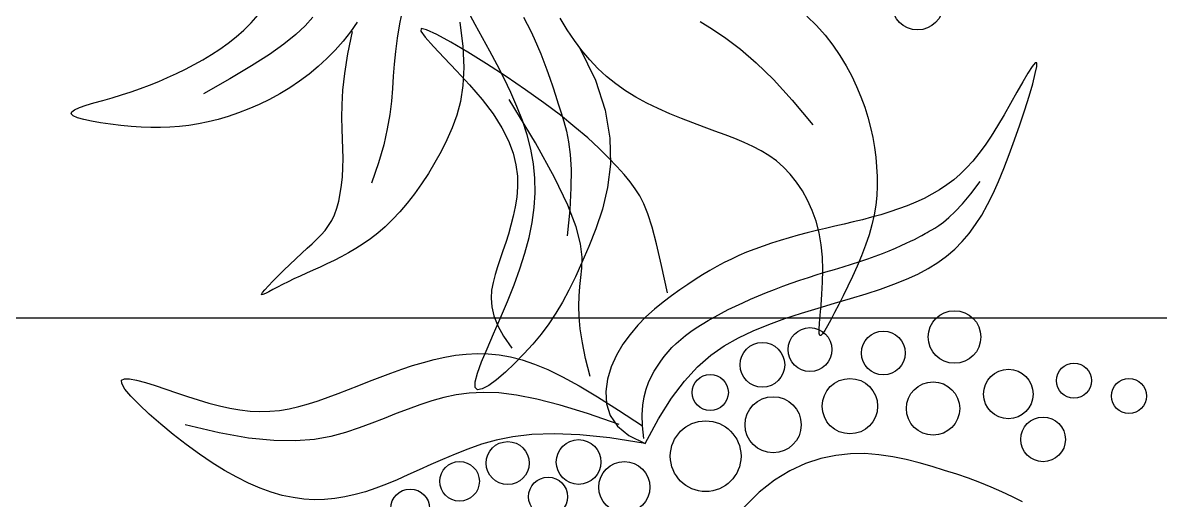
# Model space of a CAD drawing. Header units: millimetres. Extents: x -1030105 to 906887, y -616134 to 1220667.
# Drawn here: x -65452 to -64148, y 535886 to 536433 of the extents above; entities that cross this region are included whole.
import ezdxf
from ezdxf.enums import TextEntityAlignment as Align

# ---------------------------------------------------------------- set-up
doc = ezdxf.new("R2010")
doc.units = ezdxf.units.MM
doc.header["$MEASUREMENT"] = 0
doc.linetypes.add('CENTER', pattern=[2, 1.25, -0.25, 0.25, -0.25])
doc.linetypes.add('DASH', pattern=[0.35, 0.25, -0.1])
doc.layers.add('A-Furniture', color=143, linetype='Continuous')
doc.layers.add('A-Tree', color=98, linetype='Continuous')
doc.styles.add('Arial_Bold', font='arialbd.ttf')

# ---------------------------------------------------------------- blocks, each defined once
blk = doc.blocks.new('FUR')
at = {"layer": 'A-Furniture', "color": 8, "linetype": 'DASH', "ltscale": 50}
blk.add_open_spline([(-56447, -6097), (-55194.8, -4879.4), (-50278.9, -2284.6), (-42421.5, -5454.8), (-32732.5, -11254), (-23302, -9202), (-18024, -504.5), (-16595.5, 8921.5), (-19600.3, 15918.3), (-21321.2, 18705.6), (-21789.7, 19345)], degree=3, knots=[32574.726206, 32574.726206, 32574.726206, 32574.726206, 37697.741245, 48060.131859, 55585.251958, 69452.989742, 76151.422264, 84447.837047, 94470.773244, 98031.734889, 98031.734889, 98031.734889, 98031.734889], dxfattribs=at)
blk = doc.blocks.new('CAY8')
at = {"color": 0, "linetype": 'ByBlock'}
for p, q in [((250.32, 369.89), (249.27, 361.61)), ((249.27, 361.61), (248.5, 353.18)), ((248.5, 353.18), (247.99, 344.58)), ((247.99, 344.58), (247.72, 335.81)), ((247.72, 335.81), (247.68, 326.87)), ((247.68, 326.87), (247.85, 317.75)), ((247.85, 317.75), (248.2, 308.44)), ((248.2, 308.44), (248.72, 298.93)), ((248.72, 298.93), (249.42, 289.24)), ((249.42, 289.24), (250.42, 279.4)), ((250.42, 279.4), (251.88, 269.47)), ((-52.02, 270.41), (-54.57, 269.45)), ((-54.57, 269.45), (-54.03, 268.41)), ((-54.03, 268.41), (-50.73, 267.27)), ((-46.72, 271.25), (-52.02, 270.41)), ((-50.73, 267.27), (-45.19, 266.03)), ((-39.14, 271.99), (-46.72, 271.25)), ((-45.19, 266.03), (-37.91, 264.7)), ((-29.8, 272.59), (-39.14, 271.99)), ((-19.18, 273.06), (-29.8, 272.59)), ((-7.78, 273.39), (-19.18, 273.06)), ((3.92, 273.56), (-7.78, 273.39)), ((15.4, 273.55), (3.92, 273.56)), ((26.27, 273.37), (15.4, 273.55)), ((36.49, 272.96), (26.27, 273.37)), ((46.11, 272.28), (36.49, 272.96)), ((55.17, 271.29), (46.11, 272.28)), ((63.73, 269.93), (55.17, 271.29)), ((71.84, 268.17), (63.73, 269.93)), ((79.53, 265.95), (71.84, 268.17)), ((86.88, 263.24), (79.53, 265.95)), ((251.88, 269.47), (253.93, 259.52)), ((-37.91, 264.7), (-29.38, 263.28)), ((-29.38, 263.28), (-20.12, 261.76)), ((-20.12, 261.76), (-10.62, 260.15)), ((-10.62, 260.15), (-1.4, 258.44)), ((-1.4, 258.44), (7.15, 256.63)), ((51.88, 257.04), (41.09, 260.35)), ((93.91, 259.98), (86.88, 263.24)), ((100.71, 256.14), (93.91, 259.98)), ((253.93, 259.52), (256.73, 249.58)), ((7.15, 256.63), (15, 254.69)), ((15, 254.69), (22.23, 252.59)), ((22.23, 252.59), (28.92, 250.3)), ((28.92, 250.3), (35.15, 247.77)), ((60.77, 253.86), (51.88, 257.04)), ((67.98, 250.85), (60.77, 253.86)), ((73.73, 248.04), (67.98, 250.85)), ((107.32, 251.7), (100.71, 256.14)), ((113.82, 246.6), (107.32, 251.7)), ((256.73, 249.58), (260.44, 239.73)), ((35.15, 247.77), (40.98, 244.98)), ((40.98, 244.98), (46.51, 241.89)), ((46.51, 241.89), (51.81, 238.46)), ((78.24, 245.45), (73.73, 248.04)), ((81.71, 243.13), (78.24, 245.45)), ((84.37, 241.09), (81.71, 243.13)), ((86.43, 239.38), (84.37, 241.09)), ((120.27, 240.83), (113.82, 246.6)), ((51.81, 238.46), (56.94, 234.68)), ((56.94, 234.68), (61.91, 230.57)), ((88.08, 237.99), (86.43, 239.38)), ((89.44, 236.86), (88.08, 237.99)), ((90.62, 235.88), (89.44, 236.86)), ((91.72, 234.96), (90.62, 235.88)), ((92.83, 233.99), (91.72, 234.96)), ((94.07, 232.88), (92.83, 233.99)), ((95.52, 231.52), (94.07, 232.88)), ((126.72, 234.35), (120.27, 240.83)), ((133.26, 227.12), (126.72, 234.35)), ((260.44, 239.73), (265.19, 230.02)), ((61.91, 230.57), (66.75, 226.15)), ((66.75, 226.15), (71.44, 221.46)), ((97.29, 229.83), (95.52, 231.52)), ((99.46, 227.72), (97.29, 229.83)), ((102, 225.2), (99.46, 227.72)), ((104.87, 222.28), (102, 225.2)), ((139.94, 219.11), (133.26, 227.12)), ((265.19, 230.02), (271.15, 220.5)), ((71.44, 221.46), (75.99, 216.52)), ((75.99, 216.52), (80.4, 211.38)), ((108.02, 219), (104.87, 222.28)), ((111.39, 215.37), (108.02, 219)), ((146.81, 210.33), (139.94, 219.11)), ((271.15, 220.5), (278.45, 211.25)), ((80.4, 211.38), (84.69, 206.05)), ((114.94, 211.43), (111.39, 215.37)), ((118.63, 207.19), (114.94, 211.43)), ((153.88, 200.93), (146.81, 210.33)), ((278.45, 211.25), (287.23, 202.43)), ((84.69, 206.05), (88.84, 200.58)), ((88.84, 200.58), (92.88, 194.99)), ((122.39, 202.69), (118.63, 207.19)), ((126.21, 197.94), (122.39, 202.69)), ((161.15, 191.1), (153.88, 200.93)), ((287.23, 202.43), (297.6, 194.21)), ((70.07, 190.93), (76.74, 193)), ((76.74, 193), (83.59, 194.73)), ((83.59, 194.73), (90.67, 196.09)), ((90.67, 196.09), (98, 197.07)), ((92.88, 194.99), (96.82, 189.31)), ((98, 197.07), (105.64, 197.67)), ((105.64, 197.67), (113.6, 197.88)), ((113.6, 197.88), (121.77, 197.76)), ((121.77, 197.76), (130.02, 197.35)), ((130.05, 192.99), (126.21, 197.94)), ((130.02, 197.35), (138.21, 196.74)), ((133.94, 187.88), (130.05, 192.99)), ((138.21, 196.74), (146.19, 195.97)), ((146.19, 195.97), (153.84, 195.12)), ((153.84, 195.12), (161.01, 194.24)), ((161.01, 194.24), (167.57, 193.4)), ((168.62, 181.03), (161.15, 191.1)), ((167.57, 193.4), (173.38, 192.65)), ((173.38, 192.65), (178.33, 191.95)), ((178.33, 191.95), (182.28, 191.28)), ((182.28, 191.28), (185.12, 190.6)), ((297.6, 194.21), (309.7, 186.77)), ((50.65, 182.73), (57.06, 185.78)), ((57.06, 185.78), (63.52, 188.52)), ((63.52, 188.52), (70.07, 190.93)), ((96.82, 189.31), (100.69, 183.56)), ((100.69, 183.56), (104.5, 177.77)), ((137.87, 182.66), (133.94, 187.88)), ((172.83, 184.14), (165.88, 182.3)), ((178.65, 185.69), (172.83, 184.14)), ((183.06, 187), (178.65, 185.69)), ((185.83, 188.11), (183.06, 187)), ((185.12, 190.6), (186.74, 189.87)), ((187.02, 189.05), (185.83, 188.11)), ((186.74, 189.87), (187.02, 189.05)), ((309.7, 186.77), (323.65, 180.28)), ((31.51, 171.69), (37.86, 175.71)), ((37.86, 175.71), (44.24, 179.38)), ((44.24, 179.38), (50.65, 182.73)), ((104.5, 177.77), (108.29, 171.96)), ((141.16, 174.62), (132.59, 171.19)), ((141.85, 177.36), (137.87, 182.66)), ((149.76, 177.59), (141.16, 174.62)), ((145.87, 172.04), (141.85, 177.36)), ((158.1, 180.13), (149.76, 177.59)), ((165.88, 182.3), (158.1, 180.13)), ((176.29, 170.92), (168.62, 181.03)), ((19, 162.58), (25.22, 167.33)), ((25.22, 167.33), (31.51, 171.69)), ((108.29, 171.96), (112.08, 166.15)), ((124.33, 167.26), (116.62, 162.79)), ((132.59, 171.19), (124.33, 167.26)), ((149.94, 166.74), (145.87, 172.04)), ((154.05, 161.5), (149.94, 166.74)), ((184.14, 160.95), (176.29, 170.92)), ((12.88, 157.45), (19, 162.58)), ((116.62, 162.79), (109.53, 157.85)), ((112.08, 166.15), (115.89, 160.38)), ((115.89, 160.38), (119.74, 154.67)), ((158.22, 156.36), (154.05, 161.5)), ((192.19, 151.32), (184.14, 160.95)), ((1, 145.92), (6.87, 151.9)), ((6.87, 151.9), (12.88, 157.45)), ((103.06, 152.49), (97.23, 146.79)), ((109.53, 157.85), (103.06, 152.49)), ((119.74, 154.67), (123.67, 149.03)), ((162.43, 151.33), (158.22, 156.36)), ((166.68, 146.42), (162.43, 151.33)), ((200.42, 142.22), (192.19, 151.32)), ((-4.73, 139.49), (1, 145.92)), ((97.23, 146.79), (92.05, 140.81)), ((123.67, 149.03), (127.65, 143.5)), ((127.65, 143.5), (131.69, 138.08)), ((170.94, 141.63), (166.68, 146.42)), ((175.21, 136.98), (170.94, 141.63)), ((208.9, 133.8), (200.42, 142.22)), ((-10.23, 132.6), (-4.73, 139.49)), ((87.54, 134.62), (83.7, 128.3)), ((92.05, 140.81), (87.54, 134.62)), ((131.69, 138.08), (135.78, 132.81)), ((179.48, 132.46), (175.21, 136.98)), ((217.93, 126.12), (208.9, 133.8)), ((-20.36, 117.37), (-15.47, 125.23)), ((-15.47, 125.23), (-10.23, 132.6)), ((32.39, 111.14), (44.24, 131.51)), ((83.7, 128.3), (80.55, 121.91)), ((135.78, 132.81), (139.91, 127.69)), ((139.91, 127.69), (144.07, 122.75)), ((183.73, 128.09), (179.48, 132.46)), ((187.96, 123.87), (183.73, 128.09)), ((227.9, 119.19), (217.93, 126.12)), ((-24.86, 109.02), (-20.36, 117.37)), ((80.55, 121.91), (78.08, 115.5)), ((144.07, 122.75), (148.25, 118.02)), ((148.25, 118.02), (152.45, 113.5)), ((192.16, 119.81), (187.96, 123.87)), ((196.32, 115.92), (192.16, 119.81)), ((239.18, 113.02), (227.9, 119.19)), ((-28.89, 100.15), (-24.86, 109.02)), ((23.05, 93.06), (32.39, 111.14)), ((76.23, 109.03), (74.9, 102.45)), ((78.08, 115.5), (76.23, 109.03)), ((152.45, 113.5), (156.67, 109.21)), ((156.67, 109.21), (160.95, 105.11)), ((200.45, 112.22), (196.32, 115.92)), ((204.54, 108.71), (200.45, 112.22)), ((208.6, 105.41), (204.54, 108.71)), ((252.13, 107.61), (239.18, 113.02)), ((74.9, 102.45), (74.01, 95.7)), ((160.95, 105.11), (165.33, 101.14)), ((165.33, 101.14), (169.88, 97.26)), ((212.62, 102.34), (208.6, 105.41)), ((216.61, 99.5), (212.62, 102.34)), ((267.13, 103), (252.13, 107.61)), ((284.56, 99.18), (267.13, 103)), ((15.85, 77.03), (23.05, 93.06)), ((74.01, 95.7), (73.47, 88.72)), ((169.88, 97.26), (174.65, 93.41)), ((174.65, 93.41), (179.68, 89.55)), ((220.56, 96.91), (216.61, 99.5)), ((224.48, 94.59), (220.56, 96.91)), ((228.39, 92.51), (224.48, 94.59)), ((232.31, 90.66), (228.39, 92.51)), ((304.78, 96.18), (284.56, 99.18)), ((301.86, 94.11), (293.47, 90.05)), ((303.5, 83.23), (304.78, 96.18)), ((304.78, 96.18), (309.8, 70.74)), ((73.47, 88.72), (73.19, 81.47)), ((179.68, 89.55), (185.03, 85.62)), ((185.03, 85.62), (190.75, 81.57)), ((236.27, 89.04), (232.31, 90.66)), ((240.29, 87.62), (236.27, 89.04)), ((244.4, 86.4), (240.29, 87.62)), ((248.62, 85.35), (244.4, 86.4)), ((252.97, 84.46), (248.62, 85.35)), ((257.49, 83.75), (252.97, 84.46)), ((262.27, 83.32), (257.49, 83.75)), ((267.4, 83.31), (262.27, 83.32)), ((272.99, 83.84), (267.4, 83.31)), ((279.13, 85.06), (272.99, 83.84)), ((285.92, 87.08), (279.13, 85.06)), ((293.47, 90.05), (285.92, 87.08)), ((288.61, 69.73), (293.47, 90.05)), ((299.89, 73.02), (303.5, 83.23)), ((10.44, 62.79), (15.85, 77.03)), ((73.19, 81.47), (73.09, 73.87)), ((190.75, 81.57), (196.88, 77.38)), ((196.88, 77.38), (203.44, 73.16)), ((73.09, 73.87), (73.07, 65.89)), ((195.87, 73.77), (178.66, 62.9)), ((203.44, 73.16), (210.4, 69.04)), ((210.4, 69.04), (217.78, 65.14)), ((284.74, 51.98), (288.61, 69.73)), ((294.37, 65.29), (299.89, 73.02)), ((298.38, 73.77), (298.74, 49.32)), ((309.8, 70.74), (315.22, 49.29)), ((6.47, 50.08), (10.44, 62.79)), ((73.07, 65.89), (73.06, 57.47)), ((178.66, 62.9), (165.09, 54.03)), ((217.78, 65.14), (225.58, 61.62)), ((225.58, 61.62), (233.78, 58.59)), ((233.78, 58.59), (242.38, 56.19)), ((279.08, 56.2), (287.3, 59.77)), ((287.3, 59.77), (294.37, 65.29)), ((3.59, 38.66), (6.47, 50.08)), ((73.06, 57.47), (72.99, 48.71)), ((165.09, 54.03), (154.62, 46.76)), ((242.38, 56.19), (251.39, 54.57)), ((251.39, 54.57), (260.74, 53.86)), ((260.74, 53.86), (270.1, 54.32)), ((270.1, 54.32), (279.08, 56.2)), ((281.8, 36.49), (284.74, 51.98)), ((72.99, 48.71), (72.79, 39.7)), ((154.62, 46.76), (146.68, 40.69)), ((272.75, 41.76), (261.45, 34.15)), ((298.74, 49.32), (299.82, 28.47)), ((315.22, 49.29), (320.99, 31.33)), ((1.43, 28.28), (3.59, 38.66)), ((72.79, 39.7), (72.4, 30.54)), ((140.72, 35.43), (136.18, 30.56)), ((146.68, 40.69), (140.72, 35.43)), ((261.45, 34.15), (251.45, 27.99)), ((279.74, 22.95), (281.8, 36.49)), ((72.4, 30.54), (71.77, 21.33)), ((132.5, 25.69), (129.13, 20.42)), ((136.18, 30.56), (132.5, 25.69)), ((251.45, 27.99), (242.54, 23.09)), ((299.82, 28.47), (301.57, 10.79)), ((320.99, 31.33), (327.04, 16.35)), ((71.77, 21.33), (70.82, 12.16)), ((129.13, 20.42), (125.61, 14.4)), ((234.51, 19.25), (227.15, 16.27)), ((242.54, 23.09), (234.51, 19.25)), ((278.5, 11.07), (279.74, 22.95)), ((70.82, 12.16), (69.49, 3.15)), ((125.61, 14.4), (121.86, 7.48)), ((154.8, 8.28), (169.91, 8.68)), ((169.91, 8.68), (183.86, 8.26)), ((200.31, 8.92), (192.84, 6.38)), ((207.08, 10.55), (200.31, 8.92)), ((213.64, 12.12), (207.08, 10.55)), ((220.27, 13.96), (213.64, 12.12)), ((227.15, 16.27), (220.27, 13.96)), ((278.03, 0.54), (278.5, 11.07)), ((301.57, 10.79), (303.95, -4.16)), ((327.04, 16.35), (333.33, 3.85)), ((69.49, 3.15), (67.73, -5.61)), ((104.28, -4.35), (121.82, 2.43)), ((121.86, 7.48), (117.93, -0.44)), ((121.82, 2.43), (138.72, 6.42)), ((138.72, 6.42), (154.8, 8.28)), ((184.13, 1.95), (173.64, -5.36)), ((183.86, 8.26), (196.54, 7.58)), ((192.84, 6.38), (184.13, 1.95)), ((196.54, 7.58), (208.09, 6.7)), ((208.09, 6.7), (218.72, 5.56)), ((218.72, 5.56), (228.6, 4.13)), ((228.6, 4.13), (237.95, 2.34)), ((237.95, 2.34), (246.96, 0.16)), ((246.96, 0.16), (255.82, -2.47)), ((278.26, -8.96), (278.03, 0.54)), ((333.33, 3.85), (339.81, -6.68)), ((67.73, -5.61), (65.48, -14.05)), ((86.27, -14.58), (104.28, -4.35)), ((117.93, -0.44), (113.85, -9.46)), ((173.64, -5.36), (160.83, -16.53)), ((255.82, -2.47), (264.74, -5.61)), ((264.74, -5.61), (273.81, -9.25)), ((303.95, -4.16), (306.91, -16.82)), ((339.81, -6.68), (346.41, -15.75)), ((65.48, -14.05), (62.71, -22.2)), ((67.96, -28.92), (86.27, -14.58)), ((113.85, -9.46), (109.63, -19.68)), ((160.83, -16.53), (145.14, -32.56)), ((148.03, -18.67), (163.37, -14.07)), ((163.37, -14.07), (181.99, -9.34)), ((273.81, -9.25), (282.7, -13.26)), ((279.16, -17.73), (278.26, -8.96)), ((282.7, -13.26), (291.01, -17.45)), ((346.41, -15.75), (353.1, -23.87)), ((62.71, -22.2), (59.4, -30.13)), ((109.63, -19.68), (105.33, -31.2)), ((125.36, -27.52), (135.52, -23.14)), ((135.52, -23.14), (148.03, -18.67)), ((266.81, -27.66), (272.75, -19.06)), ((280.65, -26.03), (279.16, -17.73)), ((291.01, -17.45), (298.31, -21.62)), ((298.31, -21.62), (304.18, -25.59)), ((306.91, -16.82), (310.43, -27.63)), ((353.1, -23.87), (359.81, -31.45)), ((49.53, -48.02), (67.96, -28.92)), ((59.4, -30.13), (55.55, -37.89)), ((105.33, -31.2), (100.96, -44.12)), ((110.25, -36.02), (117.09, -31.8)), ((117.09, -31.8), (125.36, -27.52)), ((145.14, -32.56), (126.03, -54.41)), ((260.99, -34.39), (266.81, -27.66)), ((282.71, -33.95), (280.65, -26.03)), ((304.18, -25.59), (308.21, -29.17)), ((308.21, -29.17), (309.98, -32.18)), ((309.98, -32.18), (309.06, -34.42)), ((310.43, -27.63), (314.45, -37.03)), ((359.81, -31.45), (366.49, -38.65)), ((55.55, -37.89), (51.14, -45.55)), ((98.97, -44.29), (104.36, -40.17)), ((104.36, -40.17), (110.25, -36.02)), ((170.77, -39.02), (160.42, -42.06)), ((181.52, -36.69), (170.77, -39.02)), ((192.7, -35), (181.52, -36.69)), ((204.32, -33.92), (192.7, -35)), ((216.4, -33.39), (204.32, -33.92)), ((228.97, -33.35), (216.4, -33.39)), ((241.96, -33.75), (228.97, -33.35)), ((255, -34.42), (241.96, -33.75)), ((249.56, -43.21), (255.25, -39.49)), ((267.64, -35.19), (255, -34.42)), ((255.25, -39.49), (260.99, -34.39)), ((279.42, -35.89), (267.64, -35.19)), ((289.91, -36.33), (279.42, -35.89)), ((285.29, -41.54), (282.71, -33.95)), ((288.36, -48.84), (285.29, -41.54)), ((298.64, -36.35), (289.91, -36.33)), ((305.18, -35.78), (298.64, -36.35)), ((309.06, -34.42), (305.18, -35.78)), ((314.45, -37.03), (318.93, -45.47)), ((366.49, -38.65), (373.1, -45.53)), ((51.14, -45.55), (46.15, -53.18)), ((88.43, -52.46), (93.68, -48.38)), ((93.68, -48.38), (98.97, -44.29)), ((100.96, -44.12), (96.56, -58.55)), ((150.47, -45.84), (140.88, -50.43)), ((160.42, -42.06), (150.47, -45.84)), ((195.41, -50), (201.91, -49.74)), ((201.91, -49.74), (208.27, -49.58)), ((208.27, -49.58), (214.5, -49.44)), ((214.5, -49.44), (220.6, -49.25)), ((220.6, -49.25), (226.57, -48.94)), ((226.57, -48.94), (232.42, -48.4)), ((232.42, -48.4), (238.17, -47.42)), ((238.17, -47.42), (243.88, -45.77)), ((243.88, -45.77), (249.56, -43.21)), ((291.89, -55.91), (288.36, -48.84)), ((318.93, -45.47), (323.84, -53.33)), ((373.1, -45.53), (379.56, -52.14)), ((46.15, -53.18), (40.56, -60.83)), ((78.18, -60.6), (83.26, -56.53)), ((83.26, -56.53), (88.43, -52.46)), ((126.03, -54.41), (102.97, -83.09)), ((131.64, -55.84), (122.72, -61.99)), ((140.88, -50.43), (131.64, -55.84)), ((153.49, -58.39), (160.77, -55.59)), ((160.77, -55.59), (167.97, -53.57)), ((167.97, -53.57), (175.04, -52.14)), ((175.04, -52.14), (181.98, -51.13)), ((181.98, -51.13), (188.76, -50.44)), ((188.76, -50.44), (195.41, -50)), ((295.82, -62.78), (291.89, -55.91)), ((323.84, -53.33), (329.12, -60.79)), ((379.56, -52.14), (385.84, -58.56)), ((40.56, -60.83), (34.36, -68.57)), ((68.37, -68.79), (73.21, -64.68)), ((73.21, -64.68), (78.18, -60.6)), ((96.56, -58.55), (92.19, -74.42)), ((122.72, -61.99), (114.11, -68.78)), ((138.78, -67.06), (146.15, -62.15)), ((146.15, -62.15), (153.49, -58.39)), ((300.13, -69.52), (295.82, -62.78)), ((329.12, -60.79), (334.74, -67.97)), ((385.84, -58.56), (391.88, -64.83)), ((391.88, -64.83), (397.62, -71.03)), ((59.19, -77.1), (63.69, -72.93)), ((63.69, -72.93), (68.37, -68.79)), ((92.19, -74.42), (87.99, -91.07)), ((114.11, -68.78), (105.77, -76.1)), ((124.1, -81.07), (131.42, -73.3)), ((131.42, -73.3), (138.78, -67.06)), ((304.78, -76.15), (300.13, -69.52)), ((334.74, -67.97), (340.62, -74.99)), ((397.62, -71.03), (403.02, -77.22)), ((50.73, -85.57), (54.88, -81.33)), ((54.88, -81.33), (59.19, -77.1)), ((105.77, -76.1), (97.69, -83.85)), ((116.85, -90.56), (124.1, -81.07)), ((309.73, -82.73), (304.78, -76.15)), ((314.91, -89.25), (309.73, -82.73)), ((340.62, -74.99), (346.73, -81.96)), ((346.73, -81.96), (353.02, -89.03)), ((403.02, -77.22), (408.02, -83.45)), ((42.77, -93.98), (46.71, -89.79)), ((46.71, -89.79), (50.73, -85.57)), ((87.99, -91.07), (84.14, -107.68)), ((97.69, -83.85), (89.82, -91.92)), ((109.72, -101.77), (116.85, -90.56)), ((320.27, -95.71), (314.91, -89.25)), ((353.02, -89.03), (359.43, -96.3)), ((408.02, -83.45), (412.61, -89.77)), ((412.61, -89.77), (416.75, -96.22)), ((89.82, -91.92), (82.16, -100.2)), ((325.74, -102.1), (320.27, -95.71)), ((359.43, -96.3), (365.91, -103.9)), ((416.75, -96.22), (420.44, -102.83)), ((82.16, -100.2), (74.67, -108.58)), ((84.14, -107.68), (80.81, -123.44)), ((102.85, -114.03), (109.72, -101.77)), ((331.26, -108.41), (325.74, -102.1)), ((365.91, -103.9), (372.41, -112.01)), ((420.44, -102.83), (423.65, -109.64)), ((74.67, -108.58), (67.33, -116.97)), ((96.41, -126.47), (102.85, -114.03)), ((105.04, -118.49), (116.44, -116.17)), ((116.44, -116.17), (126.9, -115.15)), ((126.9, -115.15), (136.73, -115.13)), ((136.73, -115.13), (146.22, -115.79)), ((146.22, -115.79), (155.59, -116.87)), ((336.77, -114.64), (331.26, -108.41)), ((342.2, -120.79), (336.77, -114.64)), ((372.41, -112.01), (378.8, -121.08)), ((423.65, -109.64), (426.37, -116.69)), ((67.33, -116.97), (60.1, -125.26)), ((80.81, -123.44), (78.19, -137.52)), ((78.27, -128.28), (92.41, -122.42)), ((92.41, -122.42), (105.04, -118.49)), ((155.59, -116.87), (164.85, -118.31)), ((164.85, -118.31), (173.94, -120.08)), ((173.94, -120.08), (182.79, -122.16)), ((182.79, -122.16), (191.34, -124.52)), ((191.34, -124.52), (199.52, -127.15)), ((347.49, -126.84), (342.2, -120.79)), ((378.8, -121.08), (384.94, -131.61)), ((426.37, -116.69), (428.58, -124.01)), ((428.58, -124.01), (430.25, -131.64)), ((60.1, -125.26), (52.93, -133.34)), ((62.31, -136.37), (78.27, -128.28)), ((90.55, -138.24), (96.41, -126.47)), ((199.52, -127.15), (207.28, -130.03)), ((207.28, -130.03), (214.56, -133.13)), ((352.59, -132.8), (347.49, -126.84)), ((357.46, -138.71), (352.59, -132.8)), ((384.94, -131.61), (390.71, -144.11)), ((430.25, -131.64), (431.38, -139.62)), ((78.19, -137.52), (76.44, -149.11)), ((85.45, -148.49), (90.55, -138.24)), ((214.56, -133.13), (221.3, -136.42)), ((221.3, -136.42), (227.54, -139.9)), ((227.54, -139.9), (233.33, -143.52)), ((362.04, -144.62), (357.46, -138.71)), ((431.38, -139.62), (431.95, -147.97)), ((76.44, -149.11), (75.74, -157.38)), ((81.26, -156.36), (85.45, -148.49)), ((233.33, -143.52), (238.71, -147.27)), ((238.71, -147.27), (243.75, -151.11)), ((366.31, -150.58), (362.04, -144.62)), ((390.71, -144.11), (395.96, -159.09)), ((431.95, -147.97), (431.98, -156.71)), ((75.74, -157.38), (76.27, -161.52)), ((78.15, -160.99), (81.26, -156.36)), ((165.51, -157.95), (179.13, -156.96)), ((179.13, -156.96), (194.8, -156.6)), ((243.75, -151.11), (248.49, -155.04)), ((248.49, -155.04), (252.98, -159.01)), ((370.24, -156.64), (366.31, -150.58)), ((373.77, -162.85), (370.24, -156.64)), ((431.98, -156.71), (431.45, -165.86)), ((76.27, -161.52), (78.15, -160.99)), ((116.09, -168.55), (124.64, -166.06)), ((124.64, -166.06), (133.51, -163.64)), ((133.51, -163.64), (143.05, -161.4)), ((143.05, -161.4), (153.6, -159.47)), ((153.6, -159.47), (165.51, -157.95)), ((252.98, -159.01), (257.27, -163.01)), ((257.27, -163.01), (261.4, -167)), ((376.88, -169.26), (373.77, -162.85)), ((395.96, -159.09), (400.56, -177.05)), ((431.45, -165.86), (430.37, -175.42)), ((88.98, -175.46), (98.57, -173.33)), ((98.57, -173.33), (107.51, -171.01)), ((107.51, -171.01), (116.09, -168.55)), ((220.77, -174.23), (215.42, -174.68)), ((225.77, -174.21), (220.77, -174.23)), ((230.39, -174.63), (225.77, -174.21)), ((261.4, -167), (265.38, -170.97)), ((265.38, -170.97), (269.23, -174.87)), ((379.53, -175.93), (376.88, -169.26)), ((66.76, -179.01), (78.47, -177.37)), ((78.47, -177.37), (88.98, -175.46)), ((185, -182.41), (178.52, -184.88)), ((191.42, -180.21), (185, -182.41)), ((197.71, -178.32), (191.42, -180.21)), ((203.84, -176.74), (197.71, -178.32)), ((209.76, -175.52), (203.84, -176.74)), ((215.42, -174.68), (209.76, -175.52)), ((234.72, -175.46), (230.39, -174.63)), ((238.86, -176.67), (234.72, -175.46)), ((242.92, -178.21), (238.86, -176.67)), ((247, -180.06), (242.92, -178.21)), ((251.22, -182.16), (247, -180.06)), ((255.67, -184.5), (251.22, -182.16)), ((269.23, -174.87), (272.95, -178.68)), ((272.95, -178.68), (276.54, -182.36)), ((276.54, -182.36), (280.02, -185.89)), ((381.69, -182.87), (379.53, -175.93)), ((400.56, -177.05), (404.39, -198.5)), ((430.37, -175.42), (428.75, -185.44)), ((164.98, -190.49), (157.29, -193.5)), ((171.94, -187.6), (164.98, -190.49)), ((178.52, -184.88), (171.94, -187.6)), ((260.47, -187.02), (255.67, -184.5)), ((265.67, -189.67), (260.47, -187.02)), ((271.11, -192.38), (265.67, -189.67)), ((280.02, -185.89), (283.38, -189.23)), ((283.38, -189.23), (286.63, -192.35)), ((383.41, -190.1), (381.69, -182.87)), ((384.74, -197.57), (383.41, -190.1)), ((428.75, -185.44), (426.57, -195.91)), ((148.52, -196.55), (138.31, -199.58)), ((157.29, -193.5), (148.52, -196.55)), ((276.58, -195.04), (271.11, -192.38)), ((281.89, -197.55), (276.58, -195.04)), ((286.83, -199.81), (281.89, -197.55)), ((286.63, -192.35), (289.76, -195.22)), ((289.76, -195.22), (292.66, -197.79)), ((292.66, -197.79), (295.17, -200)), ((385.74, -205.27), (384.74, -197.57)), ((404.39, -198.5), (407.29, -223.95)), ((426.57, -195.91), (423.84, -206.87)), ((88.02, -206.76), (96.38, -209)), ((112.15, -205.28), (95.5, -207.82)), ((126.3, -202.51), (112.15, -205.28)), ((138.31, -199.58), (126.3, -202.51)), ((291.18, -201.72), (286.83, -199.81)), ((294.74, -203.18), (291.18, -201.72)), ((297.31, -204.09), (294.74, -203.18)), ((295.17, -200), (297.18, -201.82)), ((297.18, -201.82), (298.53, -203.19)), ((298.73, -204.37), (297.31, -204.09)), ((298.53, -203.19), (299.1, -204.06)), ((299.1, -204.06), (298.73, -204.37)), ((386.46, -213.17), (385.74, -205.27)), ((423.84, -206.87), (420.59, -218.26)), ((96.38, -209), (104.61, -211.72)), ((104.61, -211.72), (112.68, -214.9)), ((112.68, -214.9), (120.59, -218.49)), ((386.96, -221.24), (386.46, -213.17)), ((120.59, -218.49), (128.29, -222.49)), ((128.29, -222.49), (135.77, -226.86)), ((387.3, -229.47), (386.96, -221.24)), ((420.59, -218.26), (416.93, -229.74)), ((135.77, -226.86), (143, -231.59)), ((143, -231.59), (149.95, -236.63)), ((387.54, -237.82), (387.3, -229.47)), ((416.93, -229.74), (413.03, -240.91)), ((95.64, -238.6), (103.5, -241.7)), ((149.95, -236.63), (156.61, -241.98)), ((387.73, -246.21), (387.54, -237.82)), ((413.03, -240.91), (409.03, -251.36)), ((103.5, -241.7), (111.97, -245.94)), ((111.97, -245.94), (121.39, -251.61)), ((156.61, -241.98), (162.95, -247.58)), ((162.95, -247.58), (168.97, -253.39)), ((387.95, -254.35), (387.73, -246.21)), ((121.39, -251.61), (132.11, -258.99)), ((168.97, -253.39), (174.65, -259.38)), ((388.31, -261.87), (387.95, -254.35)), ((409.03, -251.36), (405.07, -260.68)), ((132.11, -258.99), (144.48, -268.37)), ((174.65, -259.38), (179.97, -265.49)), ((179.97, -265.49), (184.94, -271.67)), ((388.87, -268.43), (388.31, -261.87)), ((405.07, -260.68), (401.32, -268.47)), ((144.48, -268.37), (158.85, -280.03)), ((184.94, -271.67), (189.53, -277.9)), ((389.74, -273.66), (388.87, -268.43)), ((390.99, -277.21), (389.74, -273.66)), ((401.32, -268.47), (397.91, -274.32)), ((115.01, -279.47), (107.78, -276.65)), ((121.92, -282.7), (115.01, -279.47)), ((158.85, -280.03), (175.58, -294.26)), ((189.53, -277.9), (193.73, -284.12)), ((392.72, -278.72), (390.99, -277.21)), ((395.01, -277.83), (392.72, -278.72)), ((397.91, -274.32), (395.01, -277.83)), ((128.53, -286.28), (121.92, -282.7)), ((134.87, -290.19), (128.53, -286.28)), ((140.96, -294.37), (134.87, -290.19)), ((193.73, -284.12), (197.54, -290.31)), ((197.54, -290.31), (200.99, -296.48)), ((146.82, -298.78), (140.96, -294.37)), ((152.48, -303.39), (146.82, -298.78)), ((200.99, -296.48), (204.11, -302.7)), ((157.96, -308.13), (152.48, -303.39)), ((204.11, -302.7), (206.95, -309)), ((163.29, -312.98), (157.96, -308.13)), ((168.48, -317.94), (163.29, -312.98)), ((206.95, -309), (209.53, -315.42)), ((209.53, -315.42), (211.9, -322.01)), ((173.53, -323.01), (168.48, -317.94)), ((178.45, -328.2), (173.53, -323.01)), ((211.9, -322.01), (214.1, -328.81)), ((183.24, -333.52), (178.45, -328.2)), ((214.1, -328.81), (216.16, -335.87)), ((187.92, -338.97), (183.24, -333.52)), ((192.48, -344.55), (187.92, -338.97)), ((216.16, -335.87), (218.1, -343.18)), ((196.94, -350.28), (192.48, -344.55)), ((218.1, -343.18), (219.86, -350.52)), ((201.28, -356.12), (196.94, -350.28)), ((205.45, -361.85), (201.28, -356.12)), ((219.86, -350.52), (221.38, -357.62)), ((209.36, -367.24), (205.45, -361.85)), ((221.38, -357.62), (222.56, -364.22)), ((222.56, -364.22), (223.35, -370.04)), ((212.95, -372.02), (209.36, -367.24)), ((216.14, -375.96), (212.95, -372.02)), ((223.35, -370.04), (223.67, -374.82)), ((218.86, -378.79), (216.14, -375.96)), ((221.02, -380.28), (218.86, -378.79)), ((222.56, -380.16), (221.02, -380.28)), ((223.43, -378.28), (222.56, -380.16)), ((223.67, -374.82), (223.43, -378.28))]:
    blk.add_line(p, q, dxfattribs=at)
for centre, radius in [((151.02, 416.31), 12.81), ((154.22, 374.69), 12.81), ((202.27, 368.29), 16.32), ((179.85, 333.08), 18.12), ((154.22, 281.86), 19.21), ((208.68, 285.06), 19.47), ((183.05, 237.04), 16.01), ((227.9, 227.44), 20.25), ((199.07, 185.82), 16.01), ((259.93, 179.42), 20.51), ((-64.67, 173.13), 18.67), ((221.49, 157.01), 16.32), ((298.38, 141), 25.83), ((253.53, 128.2), 13.2), ((340.02, 92.98), 18.67), ((334.23, 55.29), 16.32), ((365.68, 43.07), 14.26), ((352.76, 6.91), 15.71), ((377.31, -21.5), 14.44), ((408.32, -48.61), 14.2)]:
    blk.add_circle(centre, radius, dxfattribs=at)
blk = doc.blocks.new('CÂY')
at = {"layer": 'A-Tree', "color": 8, "ltscale": 10, "xscale": 1.569782766103745, "yscale": 1.569782766103745, "zscale": 1.569782766103745, "rotation": 249.9260667573238}
blk.add_blockref('CAY8', (24477.6, 27340.8), dxfattribs=at)
blk = doc.blocks.new('BỐ TRÍ LAY OUT')
at = {"layer": 'A-Furniture', "color": 3}
for name, p in [('CÂY', (4286.8, 4469.3)), ('FUR', (48783.7, 18654.7))]:
    blk.add_blockref(name, p, dxfattribs=at)
blk = doc.blocks.new('*U1486')
at = {"color": 8, "linetype": 'CENTER', "ltscale": 500}
blk.add_line((-6392.643, 7811.8176), (-6055.4829, 7811.8176), dxfattribs=at)
at = {"style": 'Arial_Bold'}
blk.add_attdef('TRUC', text='', height=2.5, dxfattribs=at).set_placement((-6401.9478, 7811.8176), align=Align.MIDDLE_CENTER)
blk = doc.blocks.new('TRỤC')
at = {"color": 0, "xscale": 199.9999999999901, "yscale": 199.9999999999901, "zscale": 199.9999999999901}
blk.add_blockref('*U1486', (1270336.3, -1530863.5), dxfattribs=at)
blk = doc.blocks.new('KIẾN TRÚC')
h = blk.add_hatch(color=9)
h.dxf.hatch_style = 1
edge = h.paths.add_edge_path(flags=16)
edge.add_line((62282, 27412), (55232.8, 27412))
edge.add_arc((32545.5, 30716.7), 22926.7, 284.53695, 351.71258, ccw=False)
edge.add_line((38300.2, 8523.9), (13217.5, 8523.9))
edge.add_arc((23753.1, 24110.8), 18813.6, 227.76772, 235.9443, ccw=False)
edge.add_arc((7788.8, 12733.4), 4187, 236.059, 322.4361, ccw=False)
edge.add_arc((13873.6, 18503.3), 12505.3, 190.83274, 227.66057, ccw=False)
edge.add_arc((25477.5, 20792.2), 24332.7, 180.68322, 190.99113, ccw=False)
edge.add_arc((3282.9, 20557.2), 2137.1, 101.0808, 181.4794, ccw=False)
edge.add_line((2872.2, 22654.5), (4986.1, 23013.1))
edge.add_arc((28039.7, 24288.4), 23088.9, 153.20143, 183.1663, ccw=False)
edge.add_arc((10232.3, 40544.6), 6483.1, 182.84011, 244.39627, ccw=False)
edge.add_arc((-6425, 39970.9), 10185.3, 1.42081, 26.70696)
edge.add_arc((10590.6, 49414.3), 9292.7, 144.71332, 211.57549, ccw=False)
edge.add_arc((-12326.2, 64090.2), 17935.6, 328.73754, 356.18995)
edge.add_arc((16735.3, 62308.6), 11181, 84.12439, 176.97619, ccw=False)
edge.add_arc((20709, 99752.5), 26473.2, 263.86537, 288.48696)
edge.add_arc((35667.4, 54479.7), 21207.1, 73.35107, 108.03024, ccw=False)
edge.add_arc((44765.5, 84516.2), 10177.4, 252.72587, 285.71301)
edge.add_arc((49659, 68416), 6655.6, 49.49954, 108.73112, ccw=False)
edge.add_arc((48035, 66009.8), 9545.5, -2.32883, 51.46764, ccw=False)
edge.add_line((57572.7, 65622), (49483.5, 65623.9))
edge.add_line((49483.5, 65623.9), (62282, 65623.9))
edge.add_line((62282, 65623.9), (62282, 27412))
h.paths.add_polyline_path([(0, 77895.5), (64428.5, 77895.5), (64428.5, -0.6), (-1.8, 0.6)])
at = {"color": 3}
blk.add_blockref('TRỤC', (5188.8, 8718.3), dxfattribs=at)

msp = doc.modelspace()

# ---------------------------------------------------------------- block references
at = {"color": 3}
for name, p in [('KIẾN TRÚC', (-106778.5, 495876.5)), ('BỐ TRÍ LAY OUT', (-93480.293, 504642.113))]:
    msp.add_blockref(name, p, dxfattribs=at)

doc.saveas('drawing.dxf')
